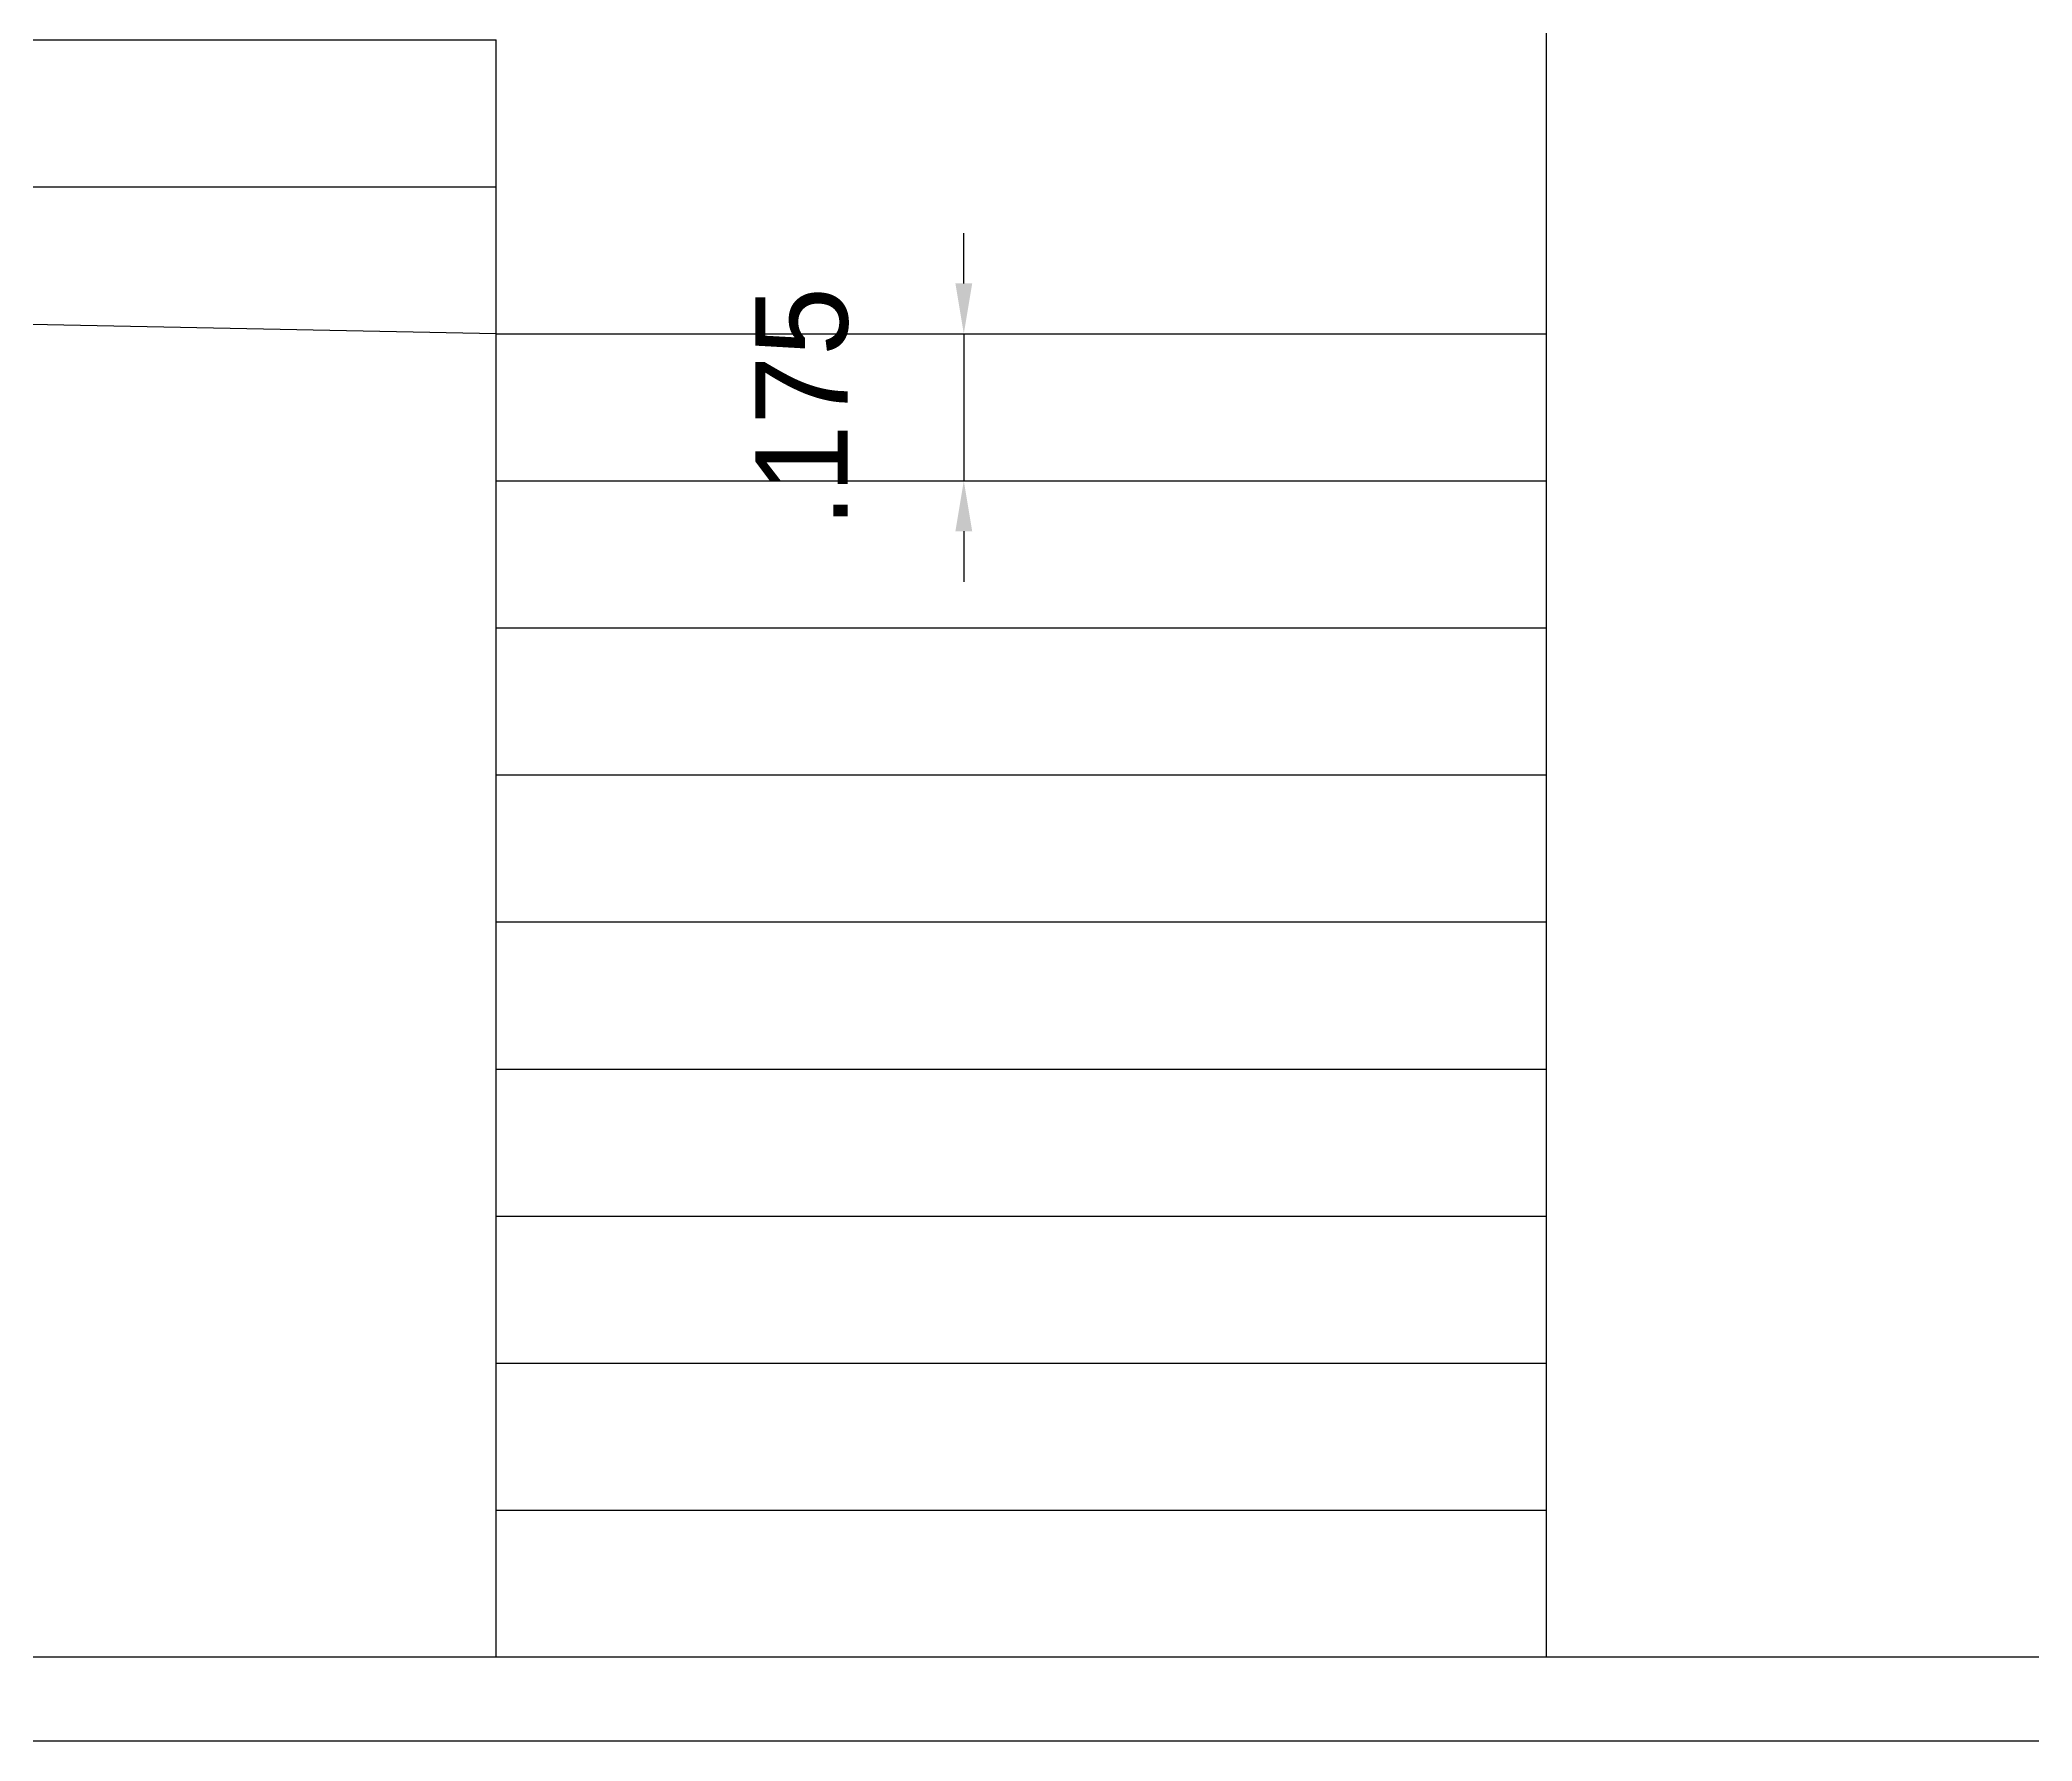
# Model space of a CAD drawing. Header units: millimetres. Extents: x 128 to 761, y 122 to 191.
# Drawn here: x 190.338 to 192.709, y 179.122 to 181.147 of the extents above; entities that cross this region are included whole.
import ezdxf

# ---------------------------------------------------------------- set-up
doc = ezdxf.new("R2010")
doc.units = ezdxf.units.MM
doc.layers.add('COTA', color=5, linetype='Continuous')
doc.layers.add('PAREDE', color=6, linetype='Continuous')
doc.styles.add('EXECUÇÃO', font='', dxfattribs={"height": 0.11})
doc.styles.get('EXECUÇÃO').set_extended_font_data('AvantGarde Md BT')
doc.dimstyles.new('COTAEXEC', dxfattribs={"dimscale": 0.05, "dimtxt": 0.11, "dimasz": 1.2, "dimexe": 1.25, "dimexo": 4, "dimgap": 1, "dimtad": 1, "dimrnd": 0.005, "dimzin": 4, "dimdsep": 46, "dimtxsty": 'EXECUÇÃO', "dimcen": 2.5, "dimdle": 0.15, "dimclrd": 2, "dimclre": 2, "dimclrt": 220, "dimadec": 0, "dimazin": 0, "dimtfac": 0.075, "dimtmove": 2, "dimatfit": 3, "dimfxl": 1, "dimtolj": 1, "dimtzin": 0, "dimarcsym": 0})

# ---------------------------------------------------------------- blocks, each defined once
blk = doc.blocks.new('*D572')
at = {"layer": 'COTA', "color": 2, "lineweight": -2}
for p, q in [((191.4378, 180.8567), (191.4378, 180.9167)), ((191.3061, 180.7967), (191.3753, 180.7967)), ((191.4378, 180.7967), (191.4378, 180.6217)), ((191.3061, 180.6217), (191.3753, 180.6217)), ((191.4378, 180.5617), (191.4378, 180.5017))]:
    blk.add_line(p, q, dxfattribs=at)
at = {"layer": 'COTA', "color": 2}
for points in [[(191.4278, 180.8567), (191.4478, 180.8567), (191.4378, 180.7967)], [(191.4278, 180.5617), (191.4478, 180.5617), (191.4378, 180.6217)]]:
    blk.add_solid(points, dxfattribs=at)
at = {"layer": 'DEFPOINTS', "color": 0}
for p in [(191.5061, 180.7967), (191.4378, 180.6217), (191.5061, 180.6217)]:
    blk.add_point(p, dxfattribs=at)
at = {"layer": 'COTA', "color": 220, "insert": (191.2453, 180.7092), "char_height": 0.11, "attachment_point": 5, "rotation": 90, "style": 'EXECUÇÃO'}
blk.add_mtext('\\A1;.175', dxfattribs=at)

msp = doc.modelspace()

# ---------------------------------------------------------------- linework, layer by layer
for p, q in [((189.6311, 181.1467), (190.8811, 181.1467)), ((190.8811, 180.9717), (190.8811, 181.1467)), ((189.6311, 180.9717), (190.8811, 180.9717)), ((190.8811, 180.7967), (190.8811, 180.9717)), ((190.8811, 180.7967), (189.6311, 180.8217)), ((190.8811, 180.6217), (190.8811, 180.7967)), ((190.8811, 180.7967), (192.1311, 180.7967)), ((190.8811, 180.6217), (192.1311, 180.6217)), ((190.8811, 180.4467), (190.8811, 180.6217)), ((190.8811, 180.2717), (190.8811, 180.4467)), ((190.8811, 180.4467), (192.1311, 180.4467)), ((190.8811, 180.0967), (190.8811, 180.2717)), ((190.8811, 180.2717), (192.1311, 180.2717)), ((190.8811, 180.0967), (192.1311, 180.0967)), ((190.8811, 179.9217), (190.8811, 180.0967)), ((190.8811, 179.7467), (190.8811, 179.9217)), ((190.8811, 179.9217), (192.1311, 179.9217)), ((190.8811, 179.7467), (192.1311, 179.7467)), ((190.8811, 179.5717), (190.8811, 179.7467)), ((190.8811, 179.5717), (192.1311, 179.5717)), ((190.8811, 179.3967), (190.8811, 179.5717)), ((190.8811, 179.2217), (190.8811, 179.3967)), ((190.8811, 179.3967), (192.1311, 179.3967))]:
    msp.add_line(p, q)
at = {"color": 2}
for p, q in [((203.4842, 179.2217), (178.4811, 179.2217)), ((203.0842, 179.1217), (175.4915, 179.1217))]:
    msp.add_line(p, q, dxfattribs=at)
at = {"layer": 'PAREDE', "color": 7}
msp.add_line((192.1311, 182.4217), (192.1311, 179.2217), dxfattribs=at)

# ---------------------------------------------------------------- dimensions: what is measured, and where the dimension line sits
at = {"layer": 'COTA'}
dim = msp.add_linear_dim(base=(191.4378, 180.6217), p1=(191.5061, 180.7967), p2=(191.5061, 180.6217), angle=90, text='.175', dimstyle='COTAEXEC', dxfattribs=at)
dim.commit()
dim.dimension.update_dxf_attribs({"geometry": '*D572', "text_midpoint": (191.2453, 180.7092)})

doc.saveas('drawing.dxf')
